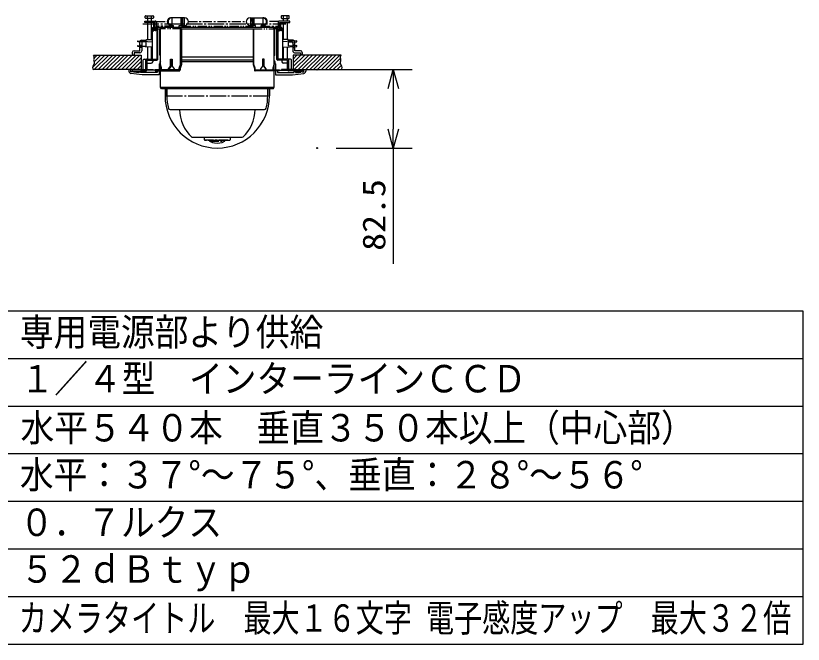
# Model space of a CAD drawing. Units: millimetres, scale not verified. Extents: x -63 to 63, y -57 to 57.
# Drawn here: x -20.3 to 62.5, y -56.5 to 9.6 of the extents above; entities that cross this region are included whole.
import ezdxf
from ezdxf.enums import TextEntityAlignment as Align

# ---------------------------------------------------------------- set-up
doc = ezdxf.new("R2010")
doc.units = ezdxf.units.MM
doc.header["$LTSCALE"] = 0.190236
doc.header["$PDMODE"] = 32
doc.header["$PDSIZE"] = 0.0951
for name, pattern in [('CHAIN1', [8, 5, -1, 1, -1]), ('CHAIN2', [12, 9, -1, 1, -1]), ('DOUBLE_CHAIN1', [8.8, 5, -1, 0.6, -0.6, 0.6, -1]), ('DOUBLE_CHAIN2', [12.8, 9, -1, 0.6, -0.6, 0.6, -1])]:
    doc.linetypes.add(name, pattern=pattern)
for name, color, linetype in [('0-0_GAIKEI', 1, 'Continuous'), ('0-2_MOJI1', 2, 'Continuous'), ('0-3_WAKU', 1, 'Continuous'), ('0-4_SUNPO', 3, 'Continuous'), ('0-5_DEFPOINTS', 7, 'Continuous')]:
    doc.layers.add(name, color=color, linetype=linetype)
doc.styles.add('ＭＳ ゴシック', font='')
doc.styles.get('ＭＳ ゴシック').set_extended_font_data('MS Gothic')

# ---------------------------------------------------------------- blocks, each defined once
blk = doc.blocks.new('_OPEN30')
at = {"layer": '0-5_DEFPOINTS'}
blk.add_line((0, 0), (-1, 0), dxfattribs=at)
blk.add_lwpolyline([(-1, 0.26795), (0, 0), (-1, -0.26795)], dxfattribs=at)

msp = doc.modelspace()

# ---------------------------------------------------------------- linework, layer by layer
at = {"layer": '0-0_GAIKEI', "color": 7}
for p, q in [((-6.6742, 9.3281), (-6.6742, 9.5067)), ((-6.626, 9.5549), (-5.8708, 9.5549)), ((-5.8708, 9.2798), (-6.626, 9.2798)), ((-6.4523, 9.2798), (-6.4525, 9.5549)), ((-6.0443, 9.5549), (-6.0443, 9.2798)), ((-5.8226, 9.5067), (-5.8226, 9.3281)), ((-2.5444, 9.3338), (-3.9646, 9.3338)), ((-3.8994, 9.3245), (-3.8994, 8.5438)), ((-2.9547, 9.3245), (-2.9547, 8.5438)), ((-2.8603, 9.3245), (-2.8603, 8.5438)), ((-2.7508, 9.3245), (-2.7509, 8.5438)), ((-2.6067, 9.3245), (-2.6067, 8.5438)), ((4.3355, 9.3338), (5.7557, 9.3338)), ((4.3978, 9.3245), (4.3978, 8.5438)), ((4.5419, 9.3245), (4.542, 8.5438)), ((4.6514, 9.3245), (4.6514, 8.5438)), ((4.7458, 9.3245), (4.7458, 8.5438)), ((5.6905, 9.3245), (5.6905, 8.5438)), ((7.6137, 9.5067), (7.6137, 9.3281)), ((8.4171, 9.5549), (7.6619, 9.5549)), ((7.6619, 9.2798), (8.4171, 9.2798)), ((7.8355, 9.5549), (7.8355, 9.2798)), ((8.2435, 9.2798), (8.2436, 9.5549)), ((8.4653, 9.3281), (8.4653, 9.5067)), ((-6.4521, 8.851), (-6.452, 7.0765)), ((-6.0433, 8.8511), (-6.0433, 7.0765)), ((-5.8581, 8.3016), (-5.8581, 7.9707)), ((-5.796, 7.9707), (-5.796, 8.8578)), ((7.4118, 8.32), (-5.633, 8.32)), ((-5.5122, 8.8578), (-5.5122, 8.3151)), ((-3.9644, 8.5377), (-3.709, 8.5377)), ((-3.709, 8.32), (-3.709, 8.5377)), ((-2.8374, 8.5377), (-2.8374, 8.32)), ((4.6285, 8.5377), (4.6285, 8.32)), ((5.5001, 8.32), (5.5001, 8.5377)), ((5.7556, 8.5377), (5.5001, 8.5377)), ((7.3033, 8.8578), (7.3033, 8.3151)), ((7.5871, 7.9707), (7.5871, 8.8578)), ((7.6492, 8.3016), (7.6492, 7.9707)), ((7.8344, 8.8511), (7.8344, 7.0765)), ((8.2432, 8.851), (8.2431, 7.0765)), ((-5.9557, 8.2056), (-5.9557, 5.0166)), ((-5.8581, 7.9707), (-5.796, 7.9707)), ((-5.4797, 8.1754), (-5.4797, 5.0026)), ((-5.3653, 4.9741), (-5.3654, 8.1781)), ((-5.3654, 8.1781), (-5.0935, 8.1781)), ((-5.0935, 3.8832), (-5.0935, 8.1754)), ((-2.8619, 8.1783), (4.653, 8.1783)), ((7.1565, 8.1781), (6.8846, 8.1781)), ((6.8846, 3.8832), (6.8846, 8.1754)), ((7.1564, 4.9741), (7.1565, 8.1781)), ((7.2708, 8.1754), (7.2708, 5.0026)), ((7.6492, 7.9707), (7.5871, 7.9707)), ((7.7468, 8.2056), (7.7468, 5.0166)), ((-7.0536, 6.6869), (-7.0536, 5.8793)), ((-6.5546, 6.8046), (-6.928, 6.8046)), ((8.3457, 6.8046), (8.7191, 6.8046)), ((8.8447, 6.6869), (8.8447, 5.8793)), ((-7.2503, 6.4801), (-7.0501, 6.4801)), ((-7.0499, 6.2051), (-7.2502, 6.2051)), ((-6.4521, 6.2795), (-6.4521, 5.0063)), ((-6.0433, 6.2557), (-6.0433, 5.0063)), ((7.8344, 6.2557), (7.8344, 5.0063)), ((8.2432, 6.2795), (8.2432, 5.0063)), ((8.8411, 6.2051), (9.0413, 6.2051)), ((9.0414, 6.4801), (8.8412, 6.4801)), ((-12.1246, 5.398), (-7.1095, 5.398)), ((-7.1095, 5.398), (-7.1096, 3.8934)), ((-6.7938, 5.0026), (-5.4797, 5.0026)), ((8.5849, 5.0026), (7.2708, 5.0026)), ((8.8859, 5.398), (8.8861, 3.8934)), ((13.9011, 5.398), (8.8859, 5.398)), ((-6.8901, 3.8918), (-6.8901, 4.9061)), ((-6.6146, 3.8901), (-6.6146, 4.9059)), ((-6.4874, 4.586), (-6.0584, 4.586)), ((-5.896, 4.8805), (-5.896, 4.7289)), ((-5.2271, 4.4787), (-5.1001, 4.4785)), ((-2.9604, 4.4388), (-2.8653, 4.4388)), ((4.7515, 4.4388), (4.6564, 4.4388)), ((7.0183, 4.4787), (6.8912, 4.4785)), ((7.6871, 4.8805), (7.6871, 4.7289)), ((8.2785, 4.586), (7.8495, 4.586)), ((8.4057, 3.8901), (8.4057, 4.9059)), ((8.6812, 3.8918), (8.6812, 4.9061)), ((-7.1096, 3.8934), (-12.1246, 3.8934)), ((-8.3978, 3.8934), (-8.3978, 3.7198)), ((-8.1842, 3.657), (-8.1841, 3.8895)), ((-8.0049, 3.657), (-8.1842, 3.657)), ((-8.0049, 3.7416), (-8.0049, 3.657)), ((-7.8888, 3.7416), (-8.0049, 3.7416)), ((-7.8887, 3.6193), (-7.8888, 3.7416)), ((-7.3105, 3.6947), (-7.8887, 3.6947)), ((-7.6059, 3.5815), (-7.8887, 3.6193)), ((-7.3105, 3.5815), (-7.6059, 3.5815)), ((-7.3105, 3.7324), (-7.3105, 3.5815)), ((-7.1848, 3.7324), (-7.3105, 3.7324)), ((-7.1848, 3.5815), (-7.1848, 3.7324)), ((-5.4438, 3.5815), (-7.1848, 3.5815)), ((-5.6523, 3.8253), (-6.5217, 3.8252)), ((-3.1, 3.8819), (-5.6541, 3.8819)), ((-5.4437, 3.7701), (-5.4438, 3.5815)), ((-5.0935, 2.0444), (-5.0935, 3.7638)), ((-3.1006, 4.0348), (-3.0057, 4.0348)), ((4.8918, 4.0348), (4.7968, 4.0348)), ((4.8911, 3.8819), (7.4453, 3.8819)), ((6.8846, 2.0444), (6.8846, 3.7638)), ((7.2348, 3.7701), (7.2349, 3.5815)), ((7.2349, 3.5815), (8.9759, 3.5815)), ((7.4434, 3.8253), (8.3128, 3.8252)), ((8.8861, 3.8934), (13.9011, 3.8934)), ((8.9759, 3.7324), (9.1017, 3.7324)), ((8.9759, 3.5815), (8.9759, 3.7324)), ((9.1017, 3.7324), (9.1017, 3.5815)), ((9.1017, 3.6947), (9.6798, 3.6947)), ((9.1017, 3.5815), (9.397, 3.5815)), ((9.397, 3.5815), (9.6798, 3.6193)), ((9.6798, 3.6193), (9.6799, 3.7416)), ((9.6799, 3.7416), (9.796, 3.7416)), ((9.796, 3.7416), (9.796, 3.657)), ((9.796, 3.657), (9.9754, 3.657)), ((9.9754, 3.657), (9.9752, 3.8895)), ((10.189, 3.8934), (10.189, 3.7198)), ((-4.9643, 1.8745), (-5.0935, 2.0444)), ((6.7513, 1.8745), (-4.9643, 1.8745)), ((-4.6041, 1.8745), (-4.6041, 1.148)), ((6.3952, 1.8745), (6.3952, 1.148)), ((6.7554, 1.8745), (6.8846, 2.0444))]:
    msp.add_line(p, q, dxfattribs=at)
at = {"layer": '0-0_GAIKEI', "color": 7, "linetype": 'DOUBLE_CHAIN1'}
for p, q in [((-6.452, 9.2813), (-6.4521, 8.9952)), ((-6.0433, 9.2813), (-6.0433, 8.9952)), ((7.8344, 9.2813), (7.8344, 8.9952)), ((8.2431, 9.2813), (8.2432, 8.9952)), ((-5.5343, 8.9553), (-4.3746, 8.9553)), ((-2.8297, 8.4477), (4.6167, 8.4477)), ((7.3254, 8.9553), (6.1657, 8.9553)), ((-2.8619, 8.1783), (-5.0935, 8.1781)), ((4.653, 8.1783), (6.8846, 8.1781))]:
    msp.add_line(p, q, dxfattribs=at)
at = {"layer": '0-0_GAIKEI', "color": 7, "linetype": 'CHAIN2'}
msp.add_line((-6.9504, 8.7015), (8.103, 8.7015), dxfattribs=at)
at = {"layer": '0-0_GAIKEI', "color": 7, "linetype": 'CHAIN1'}
for p, q in [((-3.7031, 8.4477), (-5.5034, 8.4477)), ((-2.1405, 8.9553), (3.9339, 8.9553)), ((5.4942, 8.4477), (7.2945, 8.4477))]:
    msp.add_line(p, q, dxfattribs=at)
at = {"layer": '0-0_GAIKEI'}
for p, q in [((-12.225, 4.1216), (-10.9602, 5.3865)), ((-12.0418, 3.8951), (-10.5505, 5.3865)), ((-12.0327, 5.1336), (-11.7797, 5.3865)), ((-12.0252, 4.7313), (-11.37, 5.3865)), ((-11.632, 3.8951), (-10.1408, 5.3865)), ((-11.2223, 3.8951), (-9.731, 5.3865)), ((-10.8126, 3.8951), (-9.3213, 5.3865)), ((-10.4028, 3.8951), (-8.9115, 5.3865)), ((-9.9932, 3.8951), (-8.5019, 5.3865)), ((-9.5833, 3.8951), (-8.0921, 5.3865)), ((-9.1737, 3.8951), (-7.6824, 5.3865)), ((-8.7639, 3.8951), (-7.2727, 5.3865)), ((-8.3542, 3.8951), (-7.1122, 5.1372)), ((-4.029, 4.9826), (-3.8649, 4.9826)), ((-4.029, 4.2558), (-4.029, 4.9826)), ((-3.9451, 4.9826), (-3.9451, 4.2558)), ((-3.8649, 4.9826), (-3.8649, 4.2558)), ((-2.8611, 5.2428), (4.6404, 5.2428)), ((5.6561, 4.9826), (5.6561, 4.2558)), ((5.8201, 4.9826), (5.6561, 4.9826)), ((5.7363, 4.9826), (5.7363, 4.2558)), ((5.8201, 4.2558), (5.8201, 4.9826)), ((8.886, 4.2149), (10.0576, 5.3865)), ((8.889, 5.0373), (9.2382, 5.3865)), ((8.8901, 4.6286), (9.648, 5.3865)), ((8.9762, 3.8951), (10.4673, 5.3865)), ((9.3859, 3.8951), (10.8771, 5.3865)), ((9.7957, 3.8951), (11.2869, 5.3865)), ((10.2053, 3.8951), (11.6965, 5.3865)), ((10.6151, 3.8951), (12.1063, 5.3865)), ((11.0248, 3.8951), (12.5161, 5.3865)), ((11.4346, 3.8951), (12.9258, 5.3865)), ((11.8443, 3.8951), (13.3356, 5.3865)), ((12.254, 3.8951), (13.7453, 5.3865)), ((12.6637, 3.8951), (13.8263, 5.0579)), ((-7.9445, 3.8951), (-7.1081, 4.7316)), ((-7.5347, 3.8951), (-7.1105, 4.3195)), ((-4.2372, 3.9796), (-4.029, 4.2558)), ((-3.9451, 4.2558), (-4.1534, 3.9796)), ((-4.029, 4.2558), (-3.9445, 4.2559)), ((-3.8649, 4.2558), (-3.6567, 3.9796)), ((-2.8611, 4.9386), (4.6404, 4.9386)), ((-2.8611, 4.7364), (4.6404, 4.7364)), ((5.6561, 4.2558), (5.4478, 3.9796)), ((5.8201, 4.2558), (5.7356, 4.2559)), ((5.7363, 4.2558), (5.9445, 3.9796)), ((6.0283, 3.9796), (5.8201, 4.2558)), ((13.0734, 3.8951), (13.7991, 4.6209)), ((13.4832, 3.8951), (13.9317, 4.3437)), ((-4.2373, 3.88), (-4.2372, 3.9796)), ((-4.2372, 3.9796), (-4.1529, 3.9796)), ((-4.1534, 3.9796), (-4.1534, 3.88)), ((-3.6567, 3.9796), (-3.6567, 3.8801)), ((5.4478, 3.9796), (5.4478, 3.8801)), ((6.0283, 3.9796), (5.944, 3.9796)), ((5.9445, 3.9796), (5.9445, 3.88)), ((6.0284, 3.88), (6.0283, 3.9796)), ((-5.0893, 2.0526), (6.8771, 2.0526)), ((-4.466, 1.139), (-4.466, 1.8703)), ((6.2546, 1.139), (6.2546, 1.8703)), ((6.2572, 1.139), (6.2572, 1.8703)), ((-4.0755, -0.3083), (5.8639, -0.3083)), ((-1.7735, -3.2071), (3.5569, -3.2071))]:
    msp.add_line(p, q, dxfattribs=at)
at = {"layer": '0-0_GAIKEI', "linetype": 'CHAIN2'}
msp.add_line((-4.466, 1.1409), (6.2546, 1.1409), dxfattribs=at)
at = {"layer": '0-0_GAIKEI', "linetype": 'DOUBLE_CHAIN2'}
for p, q in [((-0.4587, -3.4901), (-0.4587, -3.2058)), ((2.2419, -3.2058), (2.2419, -3.4901)), ((-0.4056, -3.555), (-0.4587, -3.4901)), ((2.1889, -3.555), (-0.4056, -3.555)), ((2.2419, -3.4901), (2.1889, -3.555))]:
    msp.add_line(p, q, dxfattribs=at)
at = {"layer": '0-0_GAIKEI', "linetype": 'CHAIN1'}
for p, q in [((-0.4585, -3.4811), (2.2419, -3.4811)), ((0.0908, -3.5501), (0.0908, -3.6399)), ((0.0908, -3.6399), (1.6942, -3.6399)), ((1.6942, -3.6399), (1.6942, -3.5467))]:
    msp.add_line(p, q, dxfattribs=at)
at = {"layer": '0-0_GAIKEI', "color": 7}
for points in [[(-5.5653, 8.321), (-5.5653, 7.9707), (-5.6274, 7.9707), (-5.6274, 8.8578), (-6.7408, 8.8578), (-6.7408, 8.9907), (-5.6319, 8.9907)], [(-5.0952, 5.3316), (-5.1618, 5.4291), (-5.1618, 8.1836), (-5.0331, 8.2848)], [(-3.1208, 8.32), (-3.1208, 8.5377), (-2.5444, 8.5377)], [(4.9119, 8.32), (4.9119, 8.5377), (4.3355, 8.5377)], [(6.8864, 5.3316), (6.9529, 5.4291), (6.9529, 8.1836), (6.8242, 8.2848)], [(7.3564, 8.321), (7.3564, 7.9707), (7.4185, 7.9707), (7.4185, 8.8578), (8.5319, 8.8578), (8.5319, 8.9907), (7.423, 8.9907)], [(-3.1, 3.8819), (-3.1, 4.0476), (-2.9604, 4.4388), (-2.9605, 8.1754)], [(-2.8653, 8.1783), (-2.8653, 4.4429), (-3.0107, 4.0263), (-3.0106, 3.8735)], [(4.6564, 8.1783), (4.6564, 4.4429), (4.8018, 4.0263), (4.8017, 3.8735)], [(4.8911, 3.8819), (4.8911, 4.0476), (4.7515, 4.4388), (4.7516, 8.1754)], [(-7.8589, 5.8681), (-7.2519, 5.8681), (-7.2519, 6.7944)], [(-7.0933, 6.9869), (-6.5549, 6.9869), (-6.5549, 7.0751), (-5.9582, 7.0751)], [(8.8844, 6.9869), (8.3461, 6.9869), (8.3461, 7.0751), (7.7493, 7.0751)], [(9.65, 5.8681), (9.043, 5.8681), (9.043, 6.7944)], [(-8.0402, 5.7036), (-8.0402, 5.5029), (-7.9325, 5.4007), (-7.8363, 5.4007)], [(-7.2349, 5.6696), (-7.8362, 5.6696), (-7.8363, 5.4007)], [(9.026, 5.6696), (9.6273, 5.6696), (9.6274, 5.4007)], [(9.8313, 5.7036), (9.8313, 5.5029), (9.7236, 5.4007), (9.6274, 5.4007)], [(-6.4957, 3.902), (-6.4957, 4.8777), (-5.4617, 4.8778)], [(-5.1001, 4.6098), (-5.2271, 4.4787), (-5.227, 3.8841)], [(-5.0952, 4.8104), (-5.1618, 4.7129), (-5.1618, 4.5411)], [(-4.975, 3.8906), (-4.975, 4.0907), (-5.0875, 4.4223)], [(6.7661, 3.8906), (6.7661, 4.0907), (6.8786, 4.4223)], [(6.8864, 4.8104), (6.9529, 4.7129), (6.9529, 4.5411)], [(6.8912, 4.6098), (7.0183, 4.4787), (7.0181, 3.8841)], [(8.2869, 3.902), (8.2869, 4.8777), (7.2529, 4.8778)], [(-5.2238, 3.7638), (-5.2238, 3.3364), (-7.0213, 3.3364), (-8.2093, 3.4935)], [(-8.0522, 3.8832), (-8.0521, 3.7513), (-6.6317, 3.7513)], [(-7.1691, 3.8956), (-5.8579, 3.8956), (-5.8579, 3.8283)], [(-5.6541, 3.8819), (-5.6541, 3.7671), (-3.1, 3.7671)], [(7.4453, 3.8819), (7.4453, 3.7671), (4.8911, 3.7671)], [(7.0149, 3.7638), (7.0149, 3.3364), (8.8124, 3.3364), (10.0004, 3.4935)], [(8.9603, 3.8956), (7.6491, 3.8956), (7.6491, 3.8283)], [(9.8434, 3.8832), (9.8432, 3.7513), (8.4228, 3.7513)]]:
    msp.add_lwpolyline(points, dxfattribs=at)
for points in [[(-7.4472, 6.9074), (-5.9487, 6.8201), (-5.9487, 6.2502), (-7.4472, 6.3375), (-7.4472, 6.4283), (-6.5721, 6.3749), (-6.5721, 6.7634), (-7.4472, 6.8168)], [(9.2384, 6.9074), (7.7398, 6.8201), (7.7398, 6.2502), (9.2384, 6.3375), (9.2384, 6.4283), (8.3632, 6.3749), (8.3632, 6.7634), (9.2384, 6.8168)]]:
    msp.add_lwpolyline(points, close=True, dxfattribs=at)
for centre, radius, start, end in [((-6.6259, 9.5066), 0.0483, 90.13281, 179.86719), ((-6.6257, 9.3283), 0.0485, 180.19996, 269.66411), ((-5.8709, 9.5067), 0.0482, 0.04572, 89.95428), ((-5.871, 9.3282), 0.0484, 270.24887, 359.88706), ((-3.9645, 8.9357), 0.3981, 90.01648, 270.00823), ((-3.8814, 8.9357), 0.3981, 89.99176, 270.00824), ((-2.5445, 8.9357), 0.3981, 270.00824, 89.99176), ((4.3356, 8.9357), 0.3981, 90.00824, 269.99176), ((5.6725, 8.9357), 0.3981, 269.99176, 90.00824), ((5.7556, 8.9357), 0.3981, 269.99177, 89.98352), ((7.662, 9.5067), 0.0482, 90.04572, 179.95428), ((7.6622, 9.3282), 0.0484, 180.11294, 269.75113), ((8.417, 9.5066), 0.0483, 0.13281, 89.86719), ((8.4168, 9.3283), 0.0485, 270.33589, 359.80004), ((-5.8243, 8.191), 0.1322, 79.60842, 173.64307), ((-5.6355, 8.8671), 0.1236, 355.67006, 88.33707), ((-5.3358, 8.1693), 0.1441, 97.61817, 177.56989), ((-4.9496, 8.1693), 0.1441, 97.61817, 177.56989), ((6.7407, 8.1693), 0.1441, 2.43011, 82.38183), ((7.1269, 8.1693), 0.1441, 2.43011, 82.38183), ((7.4266, 8.8671), 0.1236, 91.66293, 184.32994), ((7.6154, 8.191), 0.1322, 6.35693, 100.39158), ((-7.083, 6.8169), 0.1704, 93.44813, 187.59382), ((-6.94, 6.6915), 0.1137, 83.95677, 182.34975), ((8.7311, 6.6915), 0.1137, 357.65025, 96.04323), ((8.8742, 6.8169), 0.1704, 352.40618, 86.55187), ((-7.8501, 5.6763), 0.192, 92.64126, 171.82319), ((-7.2406, 5.8577), 0.1883, 271.72042, 6.5843), ((9.0317, 5.8577), 0.1883, 173.4157, 268.27958), ((9.6412, 5.6763), 0.192, 8.17681, 87.35874), ((-6.7936, 4.9061), 0.0965, 90.10867, 179.99337), ((-6.5183, 4.906), 0.0963, 89.9635, 180.07053), ((-5.4617, 4.9742), 0.0964, 269.96078, 359.93712), ((7.2528, 4.9742), 0.0964, 180.06288, 270.03922), ((8.3094, 4.906), 0.0963, 359.92947, 90.0365), ((8.5847, 4.9061), 0.0965, 0.00663, 89.89133), ((-6.0495, 4.7396), 0.1538, 266.67158, 356.01123), ((7.8406, 4.7396), 0.1538, 183.98877, 273.32842), ((-8.142, 3.7413), 0.2568, 184.78681, 254.79011), ((-6.6322, 3.8884), 0.1371, 270.20273, 5.67388), ((-3.1009, 3.8586), 0.0915, 270.57684, 9.35252), ((4.892, 3.8586), 0.0915, 170.64748, 269.42316), ((8.4233, 3.8884), 0.1371, 174.32612, 269.79727), ((9.9331, 3.7413), 0.2568, 285.20989, 355.21319), ((0.8905, 1.148), 5.4946, 180.0003, 359.9997)]:
    msp.add_arc(centre, radius, start, end, dxfattribs=at)
at = {"layer": '0-0_GAIKEI'}
for centre, radius, start, end in [((-12.3602, 5.1821), 0.3235, 337.48714, 42.04928), ((-11.8915, 4.9169), 0.221, 140.21648, 222.40282), ((14.1366, 5.1821), 0.3235, 137.95072, 202.51286), ((13.6679, 4.9169), 0.221, 317.59718, 39.78352), ((-11.8804, 4.1366), 0.3501, 135.81364, 227.89627), ((-12.376, 4.6303), 0.3495, 314.40329, 23.16913), ((14.1525, 4.6303), 0.3495, 156.83087, 225.59671), ((13.6569, 4.1366), 0.3501, 312.10373, 44.18636), ((6.6681, 1.5047), 11.0839, 178.10957, 185.32078), ((-4.877, 1.5047), 11.0839, 354.67922, 1.89043), ((0.8774, 1.1502), 5.2884, 187.31552, 194.5089), ((0.9138, 1.1502), 5.2884, 345.4911, 352.68448), ((-4.0887, -0.1537), 0.1552, 187.78582, 274.86581), ((0.9966, -0.1946), 4.0925, 181.55827, 227.39998), ((0.7945, -0.1946), 4.0925, 312.60002, 358.44173), ((5.8798, -0.1537), 0.1552, 265.13419, 352.21418)]:
    msp.add_arc(centre, radius, start, end, dxfattribs=at)
msp.add_ellipse((0.8925, -3.6399), major_axis=(0.7187, 0), ratio=0.255058, start_param=3.1416316, end_param=6.2832242, dxfattribs=at)
at = {"layer": '0-3_WAKU', "color": 4}
for p, q in [((62.5001, -21.5), (-62.5001, -21.5)), ((62.5001, -56.5001), (62.5001, -21.5)), ((-62.5001, -56.5001), (62.5001, -56.5001))]:
    msp.add_line(p, q, dxfattribs=at)
at = {"layer": '0-3_WAKU'}
for p, q in [((62.5001, -26.5), (-62.5001, -26.5)), ((62.5001, -31.5001), (-62.5001, -31.5001)), ((62.5001, -36.5001), (-62.5001, -36.5001)), ((62.5001, -41.5001), (-62.5001, -41.5001)), ((62.5001, -46.5001), (-62.5001, -46.5001)), ((62.5001, -51.5001), (-62.5001, -51.5001))]:
    msp.add_line(p, q, dxfattribs=at)
at = {"layer": '0-4_SUNPO'}
for p, q in [((13.3936, 3.8934), (21.3936, 3.8934)), ((19.3936, 1.8934), (19.3936, -2.3565)), ((13.3936, -4.3565), (21.3936, -4.3565)), ((19.3936, -4.3565), (19.3936, -16.5232))]:
    msp.add_line(p, q, dxfattribs=at)
at = {"layer": '0-5_DEFPOINTS'}
for p in [(11.3936, 3.8934), (11.3936, -4.3565), (19.3936, -4.3565)]:
    msp.add_point(p, dxfattribs=at)

# ---------------------------------------------------------------- block references
at = {"layer": '0-4_SUNPO', "xscale": 2, "yscale": 2}
for p, rotation in [((19.3936, 3.8934), 90), ((19.3936, -4.3565), 270)]:
    msp.add_blockref('_OPEN30', p, dxfattribs=dict(at, rotation=rotation))

# ---------------------------------------------------------------- texts
at = {"layer": '0-2_MOJI1', "style": 'ＭＳ ゴシック'}
for s, width, p in [('専用電源部より供給', 0.9, (-19.8638, -25.9989)), ('１／４型\u3000インターラインＣＣＤ', 0.9, (-19.7945, -30.8993)), ('水平５４０本\u3000垂直３５０本以上（中心部）', 0.9, (-19.7945, -36.0552)), ('水平：３７°～７５°、垂直：２８°～５６°', 0.9, (-19.8638, -40.9921)), ('０．７ルクス', 0.9, (-19.8638, -45.9921)), ('５２ｄＢｔｙｐ', 0.9, (-19.7945, -50.8993)), ('カメラタイトル\u3000最大１６文字 電子感度アップ\u3000最大３２倍', 0.75, (-19.9857, -56.0552))]:
    msp.add_text(s, height=2.887, dxfattribs=dict(at, width=width)).set_placement(p, align=Align.BOTTOM_LEFT)
at = {"layer": '0-4_SUNPO', "style": 'ＭＳ ゴシック', "width": 1.15}
msp.add_text('82.5', height=2.406, rotation=90, dxfattribs=at).set_placement((19.284, -15.1472), align=Align.BOTTOM_LEFT)

doc.saveas('drawing.dxf')
